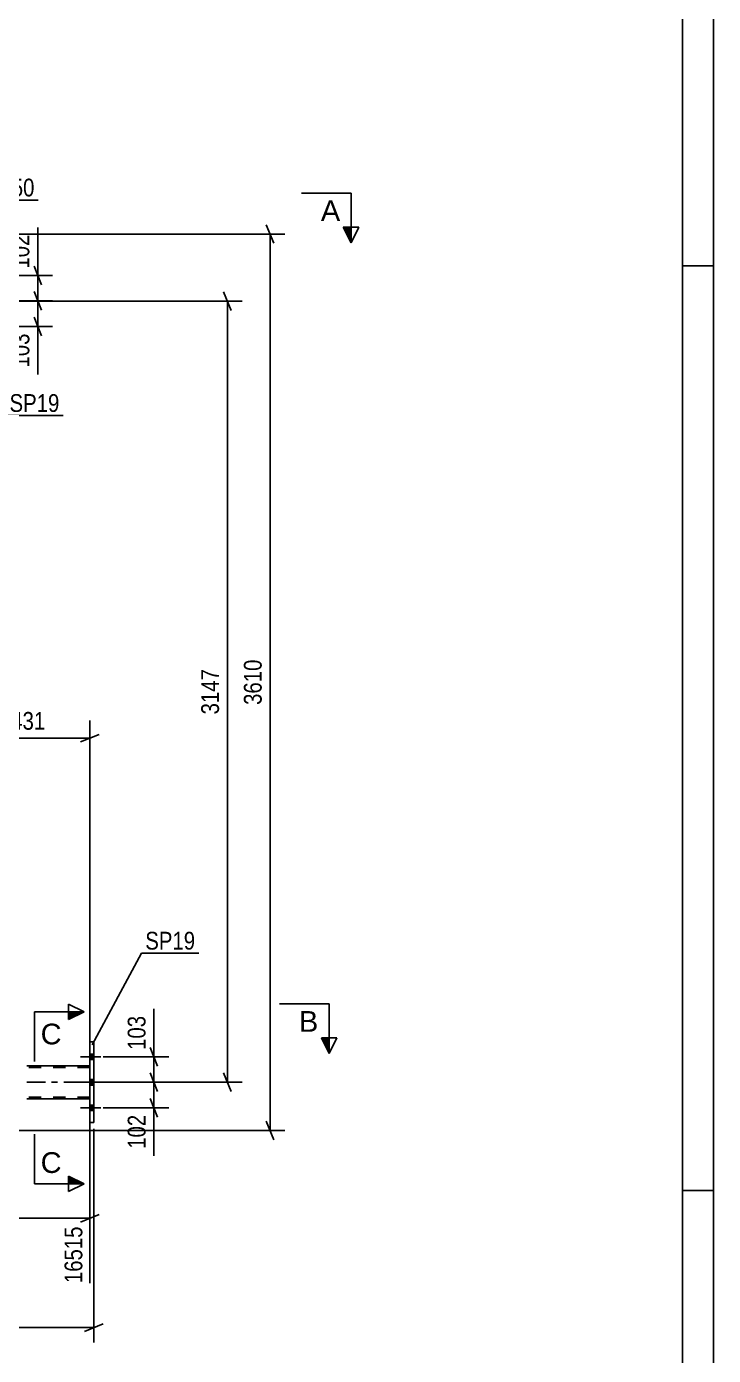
# Model space of a CAD drawing. Header units: millimetres. Extents: x 0 to 841, y 0 to 594.
# Drawn here: x 730.4 to 841, y 271.5 to 485.5 of the extents above; entities that cross this region are included whole.
import ezdxf

# ---------------------------------------------------------------- set-up
doc = ezdxf.new("R2010")
doc.units = ezdxf.units.MM
doc.linetypes.add('DXK_LINE_DOT2', pattern=[3.9198, 1.9599, -1.9599])
doc.linetypes.add('DXK_LINE_DOT3', pattern=[5.9187, 2.979, -0.9799, 0.9799, -0.9799])
doc.styles.add('Arial', font='ARIAL.TTF', dxfattribs={"height": 0.2})
doc.styles.add('Arial Narrow', font='ARIALN.TTF', dxfattribs={"height": 0.2})

# ---------------------------------------------------------------- blocks, each defined once
blk = doc.blocks.new('Unknown-815137511-1135 - 13993')
at = {"color": 5, "linetype": 'Continuous'}
for p, q in [((841, 0), (841, 594)), ((836, 5), (836, 589)), ((841, 447), (836, 447)), ((841, 298), (836, 298))]:
    blk.add_line(p, q, dxfattribs=at)
blk = doc.blocks.new('Bolt-815137511-3644 - 3456')
at = {"linetype": 'Continuous'}
for points in [[(740.61, 319.99), (740.61, 319.11), (741.25, 319.11), (741.25, 319.99)], [(740.61, 319.99), (740.61, 319.11), (741.25, 319.11), (741.25, 319.99)], [(740.61, 319.99), (740.61, 319.11), (741.25, 319.11), (741.25, 319.99)], [(740.61, 315.89), (740.61, 315.01), (741.25, 315.01), (741.25, 315.89)], [(740.61, 315.89), (740.61, 315.01), (741.25, 315.01), (741.25, 315.89)], [(740.61, 311.79), (740.61, 310.91), (741.25, 310.91), (741.25, 311.79)], [(740.61, 311.79), (740.61, 310.91), (741.25, 310.91), (741.25, 311.79)], [(740.61, 311.79), (740.61, 310.91), (741.25, 310.91), (741.25, 311.79)]]:
    blk.add_hatch(color=1, dxfattribs=at).paths.add_polyline_path(points)
at = {"color": 1, "linetype": 'Continuous'}
for p, q in [((742.41, 319.55), (739.09, 319.55)), ((742.41, 319.55), (739.09, 319.55)), ((742.41, 319.55), (739.09, 319.55)), ((741.25, 319.99), (740.61, 319.99)), ((741.25, 319.99), (740.61, 319.99)), ((741.25, 319.99), (740.61, 319.99)), ((741.25, 319.11), (740.61, 319.11)), ((741.25, 319.11), (740.61, 319.11)), ((741.25, 319.11), (740.61, 319.11)), ((742.41, 315.45), (739.09, 315.45)), ((742.41, 315.45), (739.09, 315.45)), ((741.25, 315.89), (740.61, 315.89)), ((741.25, 315.89), (740.61, 315.89)), ((741.25, 315.01), (740.61, 315.01)), ((741.25, 315.01), (740.61, 315.01)), ((742.41, 311.35), (739.09, 311.35)), ((742.41, 311.35), (739.09, 311.35)), ((742.41, 311.35), (739.09, 311.35)), ((741.25, 311.79), (740.61, 311.79)), ((741.25, 311.79), (740.61, 311.79)), ((741.25, 311.79), (740.61, 311.79)), ((741.25, 310.91), (740.61, 310.91)), ((741.25, 310.91), (740.61, 310.91)), ((741.25, 310.91), (740.61, 310.91))]:
    blk.add_line(p, q, dxfattribs=at)
blk = doc.blocks.new('Part-815137511-3717 - 3456')
at = {"color": 2, "linetype": 'Continuous'}
for p, q in [((741.25, 321.95), (740.61, 321.95)), ((740.61, 321.95), (740.61, 308.95)), ((741.25, 308.95), (741.25, 321.95)), ((741.25, 308.95), (740.61, 308.95))]:
    blk.add_line(p, q, dxfattribs=at)
blk = doc.blocks.new('Part-815137511-3727 - 3456')
at = {"color": 2, "linetype": 'Continuous'}
for p, q in [((740.61, 318.09), (730.49, 318.09)), ((740.61, 312.81), (730.49, 312.81))]:
    blk.add_line(p, q, dxfattribs=at)
at = {"color": 7, "linetype": 'DXK_LINE_DOT2'}
for p, q in [((740.61, 317.85), (730.49, 317.85)), ((740.61, 318.09), (740.61, 312.81)), ((740.61, 313.05), (730.49, 313.05))]:
    blk.add_line(p, q, dxfattribs=at)
at = {"color": 7, "linetype": 'DXK_LINE_DOT3'}
blk.add_line((730.49, 315.45), (740.61, 315.45), dxfattribs=at)
blk = doc.blocks.new('StraightDimension-815137511-11283 - 3456')
at = {"color": 7, "linetype": 'Continuous'}
for p, q in [((742.76, 319.55), (753.33, 319.55)), ((750.33, 321.05), (751.53, 318.05)), ((750.93, 315.45), (750.93, 319.55)), ((751.53, 313.95), (750.33, 316.95)), ((742.76, 315.45), (753.33, 315.45))]:
    blk.add_line(p, q, dxfattribs=at)
at = {"color": 0}
blk.add_wipeout([(750.18, 326.76), (745.98, 326.76), (745.98, 320.07), (750.18, 320.07)], dxfattribs=at)
at = {"color": 7, "linetype": 'Continuous'}
blk.add_line((750.93, 319.55), (750.93, 327.28), dxfattribs=at)
blk.add_line((750.93, 319.55), (750.93, 327.28), dxfattribs=at)
at = {"color": 3, "style": 'Arial Narrow'}
blk.add_text('103', height=2.863, rotation=90.0002, dxfattribs=at).set_placement((749.58, 320.67))
blk = doc.blocks.new('StraightDimension-815137511-4163 - 3456')
at = {"color": 7, "linetype": 'Continuous'}
for p, q in [((704.98, 441.33), (734.63, 441.33)), ((731.63, 442.83), (732.83, 439.83)), ((732.23, 437.21), (732.23, 441.33)), ((720.63, 437.21), (734.63, 437.21)), ((732.83, 435.71), (731.63, 438.71))]:
    blk.add_line(p, q, dxfattribs=at)
at = {"color": 0}
blk.add_wipeout([(731.48, 436.68), (727.28, 436.68), (727.28, 430), (731.48, 430)], dxfattribs=at)
at = {"color": 7, "linetype": 'Continuous'}
blk.add_line((732.23, 437.21), (732.23, 429.47), dxfattribs=at)
blk.add_line((732.23, 437.21), (732.23, 429.47), dxfattribs=at)
at = {"color": 3, "style": 'Arial Narrow'}
blk.add_text('103', height=2.863, rotation=90.0002, dxfattribs=at).set_placement((730.88, 430.6))
blk = doc.blocks.new('StraightDimension-815137511-4176 - 3456')
at = {"color": 7, "linetype": 'Continuous'}
for p, q in [((720.63, 445.41), (734.63, 445.41)), ((731.63, 446.91), (732.83, 443.91)), ((732.23, 441.33), (732.23, 445.41)), ((704.98, 441.33), (734.63, 441.33)), ((732.83, 439.83), (731.63, 442.83))]:
    blk.add_line(p, q, dxfattribs=at)
at = {"color": 0}
blk.add_wipeout([(731.48, 452.62), (727.28, 452.62), (727.28, 445.93), (731.48, 445.93)], dxfattribs=at)
at = {"color": 7, "linetype": 'Continuous'}
blk.add_line((732.23, 445.41), (732.23, 453.14), dxfattribs=at)
blk.add_line((732.23, 445.41), (732.23, 453.14), dxfattribs=at)
at = {"color": 3, "style": 'Arial Narrow'}
blk.add_text('102', height=2.863, rotation=90.0002, dxfattribs=at).set_placement((730.88, 446.53))
blk = doc.blocks.new('StraightDimension-815137511-4534 - 3456')
at = {"color": 7, "linetype": 'Continuous'}
for p, q in [((718.99, 438.31), (718.99, 368.5)), ((740.61, 319.09), (740.61, 373.75)), ((720.49, 371.5), (717.49, 370.3)), ((718.99, 370.9), (740.61, 370.9)), ((739.11, 370.3), (742.11, 371.5))]:
    blk.add_line(p, q, dxfattribs=at)
at = {"color": 0}
blk.add_wipeout([(734.05, 371.65), (734.05, 375.85), (725.54, 375.85), (725.54, 371.65)], dxfattribs=at)
at = {"color": 3, "style": 'Arial Narrow'}
blk.add_text('1431', height=2.863, dxfattribs=at).set_placement((726.14, 372.25))
blk = doc.blocks.new('StraightDimension-815137511-4545 - 3456')
at = {"color": 7, "linetype": 'Continuous'}
for p, q in [((741.25, 307.95), (741.25, 273.53)), ((739.75, 275.33), (742.75, 276.53)), ((78.38, 275.93), (741.25, 275.93))]:
    blk.add_line(p, q, dxfattribs=at)
blk = doc.blocks.new('StraightDimension-815137511-4612 - 3456')
at = {"color": 7, "linetype": 'Continuous'}
for p, q in [((704.58, 317.09), (704.58, 283.1)), ((740.61, 311.81), (740.61, 283.1)), ((706.08, 294.14), (703.08, 292.94)), ((704.58, 293.54), (740.61, 293.54)), ((739.11, 292.94), (742.11, 294.14))]:
    blk.add_line(p, q, dxfattribs=at)
at = {"color": 0}
blk.add_wipeout([(726.85, 294.29), (726.85, 298.49), (718.34, 298.49), (718.34, 294.29)], dxfattribs=at)
at = {"color": 0, "linetype": 'Continuous'}
blk.add_wipeout([(740.01, 292.84), (735.81, 292.84), (735.81, 282.5), (740.01, 282.5)], dxfattribs=at)
at = {"color": 3, "style": 'Arial Narrow'}
blk.add_text('1791', height=2.863, dxfattribs=at).set_placement((718.94, 294.89))
at = {"color": 3, "linetype": 'Continuous', "style": 'Arial Narrow'}
blk.add_text('16515', height=2.863, rotation=90.0002, dxfattribs=at).set_placement((739.41, 283.1))
blk = doc.blocks.new('StraightDimension-815137511-4877 - 3456')
at = {"color": 7, "linetype": 'Continuous'}
for p, q in [((720.63, 441.31), (765.16, 441.31)), ((763.36, 439.81), (762.16, 442.81)), ((762.76, 315.45), (762.76, 441.31)), ((762.16, 316.95), (763.36, 313.95)), ((742.25, 315.45), (765.16, 315.45))]:
    blk.add_line(p, q, dxfattribs=at)
at = {"color": 0}
blk.add_wipeout([(762.01, 382.63), (757.81, 382.63), (757.81, 374.12), (762.01, 374.12)], dxfattribs=at)
at = {"color": 3, "style": 'Arial Narrow'}
blk.add_text('3147', height=2.863, rotation=90.0002, dxfattribs=at).set_placement((761.41, 374.72))
blk = doc.blocks.new('StraightDimension-815137511-11284 - 3456')
at = {"color": 7, "linetype": 'Continuous'}
for p, q in [((750.33, 316.95), (751.53, 313.95)), ((742.76, 315.45), (753.33, 315.45)), ((750.93, 311.35), (750.93, 315.45)), ((751.53, 309.85), (750.33, 312.85)), ((742.76, 311.35), (753.33, 311.35))]:
    blk.add_line(p, q, dxfattribs=at)
at = {"color": 0}
blk.add_wipeout([(750.18, 310.82), (745.98, 310.82), (745.98, 304.14), (750.18, 304.14)], dxfattribs=at)
at = {"color": 7, "linetype": 'Continuous'}
blk.add_line((750.93, 311.35), (750.93, 303.61), dxfattribs=at)
blk.add_line((750.93, 311.35), (750.93, 303.61), dxfattribs=at)
at = {"color": 3, "style": 'Arial Narrow'}
blk.add_text('102', height=2.863, rotation=90.0002, dxfattribs=at).set_placement((749.58, 304.74))
blk = doc.blocks.new('StraightDimension-815137511-11304 - 3456')
at = {"color": 7, "linetype": 'Continuous'}
for p, q in [((717.35, 452.11), (772.03, 452.11)), ((770.23, 450.61), (769.03, 453.61)), ((769.63, 307.7), (769.63, 452.11)), ((769.03, 309.2), (770.23, 306.2)), ((631.19, 307.7), (772.03, 307.7))]:
    blk.add_line(p, q, dxfattribs=at)
at = {"color": 0}
blk.add_wipeout([(768.88, 384.16), (764.68, 384.16), (764.68, 375.65), (768.88, 375.65)], dxfattribs=at)
at = {"color": 3, "style": 'Arial Narrow'}
blk.add_text('3610', height=2.863, rotation=90.0002, dxfattribs=at).set_placement((768.28, 376.25))
blk = doc.blocks.new('Mark-815137511-3612 - 3456')
at = {"color": 0}
blk.add_wipeout([(731.72, 458.16), (731.72, 461.16), (721.67, 461.16), (721.67, 458.16)], dxfattribs=at)
blk.add_wipeout([(731.72, 458.16), (731.72, 461.16), (721.67, 461.16), (721.67, 458.16)], dxfattribs=at)
at = {"color": 30, "linetype": 'Continuous'}
for p, q in [((715.46, 450.16), (721.07, 457.56)), ((721.07, 457.56), (732.32, 457.56))]:
    blk.add_line(p, q, dxfattribs=at)
at = {"color": 3, "style": 'Arial Narrow'}
blk.add_text('M1450', height=2.863, dxfattribs=at).set_placement((721.67, 458.16))
blk = doc.blocks.new('Mark-815137511-3713 - 3456')
at = {"color": 0}
blk.add_wipeout([(757.58, 336.83), (757.58, 339.83), (749.54, 339.83), (749.54, 336.83)], dxfattribs=at)
blk.add_wipeout([(757.58, 336.83), (757.58, 339.83), (749.54, 339.83), (749.54, 336.83)], dxfattribs=at)
at = {"color": 30, "linetype": 'Continuous'}
for p, q in [((740.97, 321.51), (748.94, 336.23)), ((748.94, 336.23), (758.18, 336.23))]:
    blk.add_line(p, q, dxfattribs=at)
at = {"color": 3, "style": 'Arial Narrow'}
blk.add_text('SP19', height=2.863, dxfattribs=at).set_placement((749.54, 336.83))
blk = doc.blocks.new('Mark-815137511-3773 - 3456')
at = {"color": 0}
blk.add_wipeout([(735.73, 423.45), (735.73, 426.45), (727.69, 426.45), (727.69, 423.45)], dxfattribs=at)
blk.add_wipeout([(735.73, 423.45), (735.73, 426.45), (727.69, 426.45), (727.69, 423.45)], dxfattribs=at)
at = {"color": 30, "linetype": 'Continuous'}
for p, q in [((719.23, 435.33), (727.09, 422.85)), ((727.09, 422.85), (736.33, 422.85))]:
    blk.add_line(p, q, dxfattribs=at)
at = {"color": 3, "style": 'Arial Narrow'}
blk.add_text('SP19', height=2.863, dxfattribs=at).set_placement((727.69, 423.45))
blk = doc.blocks.new('SectionMark-815137511-5193 - 3456')
at = {"color": 6, "linetype": 'Continuous'}
for p in [(779.14, 328.09), (780.39, 322.59)]:
    blk.add_line(p, (779.14, 320.09), dxfattribs=at)
at = {"color": 0, "linetype": 'Continuous'}
blk.add_wipeout([(777.39, 323.59), (777.39, 327.09), (774.28, 327.09), (774.28, 323.59)], dxfattribs=at)
at = {"linetype": 'Continuous'}
blk.add_hatch(color=6, dxfattribs=at).paths.add_polyline_path([(777.89, 322.59), (779.14, 322.59), (779.14, 320.09)])
at = {"color": 6, "linetype": 'Continuous'}
for p, q in [((779.14, 328.09), (771.14, 328.09)), ((777.89, 322.59), (780.39, 322.59)), ((779.14, 320.09), (777.89, 322.59))]:
    blk.add_line(p, q, dxfattribs=at)
at = {"color": 3, "linetype": 'Continuous', "style": 'Arial'}
blk.add_text('B', height=3.34, dxfattribs=at).set_placement((774.28, 323.59))
blk = doc.blocks.new('SectionMark-815137511-5187 - 3456')
at = {"color": 6, "linetype": 'Continuous'}
for p in [(782.67, 458.71), (783.92, 453.21)]:
    blk.add_line(p, (782.67, 450.71), dxfattribs=at)
at = {"color": 0, "linetype": 'Continuous'}
blk.add_wipeout([(780.92, 454.21), (780.92, 457.71), (777.81, 457.71), (777.81, 454.21)], dxfattribs=at)
at = {"linetype": 'Continuous'}
blk.add_hatch(color=6, dxfattribs=at).paths.add_polyline_path([(781.42, 453.21), (782.67, 453.21), (782.67, 450.71)])
at = {"color": 6, "linetype": 'Continuous'}
for p, q in [((782.67, 458.71), (774.67, 458.71)), ((781.42, 453.21), (783.92, 453.21)), ((782.67, 450.71), (781.42, 453.21))]:
    blk.add_line(p, q, dxfattribs=at)
at = {"color": 3, "linetype": 'Continuous', "style": 'Arial'}
blk.add_text('A', height=3.34, dxfattribs=at).set_placement((777.81, 454.21))
blk = doc.blocks.new('SectionMark-815137511-5189 - 3456')
at = {"linetype": 'Continuous'}
for points in [[(737.2, 325.56), (737.2, 326.81), (739.7, 326.81)], [(737.2, 299.1), (737.2, 300.35), (739.7, 299.1)]]:
    blk.add_hatch(color=6, dxfattribs=at).paths.add_polyline_path(points)
at = {"color": 6, "linetype": 'Continuous'}
for p, q in [((737.2, 325.56), (737.2, 328.06)), ((737.2, 328.06), (739.7, 326.81)), ((731.7, 326.81), (739.7, 326.81)), ((739.7, 326.81), (737.2, 325.56)), ((739.7, 299.1), (737.2, 300.35)), ((737.2, 300.35), (737.2, 297.85)), ((731.7, 299.1), (739.7, 299.1)), ((739.7, 299.1), (737.2, 297.85))]:
    blk.add_line(p, q, dxfattribs=at)
at = {"color": 0, "linetype": 'Continuous'}
for points in [[(736.07, 321.56), (736.07, 325.06), (732.7, 325.06), (732.7, 321.56)], [(736.07, 300.85), (736.07, 304.35), (732.7, 304.35), (732.7, 300.85)]]:
    blk.add_wipeout(points, dxfattribs=at)
at = {"color": 6, "linetype": 'Continuous'}
for p, q in [((731.7, 326.81), (731.7, 318.81)), ((731.7, 299.1), (731.7, 307.1))]:
    blk.add_line(p, q, dxfattribs=at)
at = {"color": 3, "linetype": 'Continuous', "style": 'Arial'}
for p in [(732.7, 321.56), (732.7, 300.85)]:
    blk.add_text('C', height=3.34, dxfattribs=at).set_placement(p)

msp = doc.modelspace()

# ---------------------------------------------------------------- block references
for name in ['Unknown-815137511-1135 - 13993', 'Part-815137511-3717 - 3456', 'Bolt-815137511-3644 - 3456', 'Part-815137511-3727 - 3456']:
    msp.add_blockref(name, (0, 0))

# ---------------------------------------------------------------- next in the draw order: block references
for name in ['StraightDimension-815137511-4163 - 3456', 'StraightDimension-815137511-11283 - 3456']:
    msp.add_blockref(name, (0, 0))

# ---------------------------------------------------------------- next in the draw order: block references
for name in ['StraightDimension-815137511-4176 - 3456', 'StraightDimension-815137511-4534 - 3456']:
    msp.add_blockref(name, (0, 0))

# ---------------------------------------------------------------- next in the draw order: block references
msp.add_blockref('StraightDimension-815137511-4545 - 3456', (0, 0))

# ---------------------------------------------------------------- next in the draw order: block references
msp.add_blockref('StraightDimension-815137511-4612 - 3456', (0, 0))

# ---------------------------------------------------------------- next in the draw order: block references
msp.add_blockref('StraightDimension-815137511-4877 - 3456', (0, 0))

# ---------------------------------------------------------------- next in the draw order: block references
msp.add_blockref('StraightDimension-815137511-11284 - 3456', (0, 0))

# ---------------------------------------------------------------- next in the draw order: block references
msp.add_blockref('StraightDimension-815137511-11304 - 3456', (0, 0))

# ---------------------------------------------------------------- next in the draw order: block references
for name in ['Mark-815137511-3612 - 3456', 'Mark-815137511-3773 - 3456', 'Mark-815137511-3713 - 3456']:
    msp.add_blockref(name, (0, 0))

# ---------------------------------------------------------------- next in the draw order: block references
for name in ['SectionMark-815137511-5187 - 3456', 'SectionMark-815137511-5193 - 3456']:
    msp.add_blockref(name, (0, 0))

# ---------------------------------------------------------------- next in the draw order: block references
msp.add_blockref('SectionMark-815137511-5189 - 3456', (0, 0))

doc.saveas('drawing.dxf')
